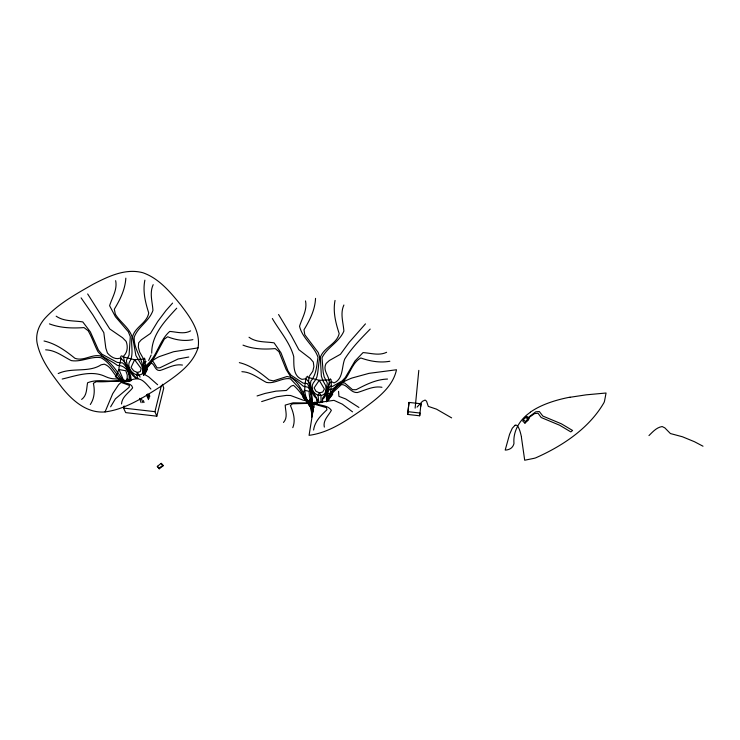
<?xml version="1.0" encoding="UTF-8"?>
<svg xmlns="http://www.w3.org/2000/svg" width="740" height="740" viewBox="0 0 740 740"><rect width="100%" height="100%" fill="white"/><g stroke="black" fill="none" stroke-linecap="round" stroke-linejoin="round"><path stroke-width="1.11" d="M326.507 400.664C326.155 394.855 327.617 389.203 329.152 383.653C330.364 376.503 322.011 370.981 326.109 363.46L329.328 360.537L340.446 354.275L349.215 342.296L365.468 323.87M322.566 402.394L322.603 399.304C327.459 395.66 326.83 388.87 329.171 383.671L331.474 381.664L334.027 382.922C343.369 379.056 341.584 367.012 344.701 359.113C351.685 347.93 361.037 338.495 370.194 329.087M321.058 402.246L320.957 395.724L319.403 392.857L316.008 391.275L314.102 387.889L319.273 380.295L330.012 379.842L330.401 378.778M322.307 402.403L322.511 398.268L325.85 393.412L327.311 382.932L324.203 376.91L323.158 372.072L322.02 357.772C327.015 347.375 339.299 342.167 343.887 331.076C343.268 322.4 339.965 313.418 343.897 305.019M198.043 347.883C200.827 331.492 190.06 317.127 180.68 304.834C170.256 292.05 159.054 278.443 142.996 272.773C125.55 267.982 108.234 276.446 93.064 284.289C76.026 294.058 58.349 303.705 44.927 318.348A35.927 29.212 -20 0 0 37.093 342.981C40.598 360.149 51.865 374.218 62.197 387.862C72.631 400.877 87.237 413.484 105.052 411.93C125.578 409.239 143.292 397.519 160.404 386.678C175.075 376.401 192.215 365.856 198.043 347.883L173.585 351.731L159.276 356.615A85.368 37 11.7 0 0 151.543 361.536L146.363 367.623L143.819 374.782M312.974 412.004L311.605 392.422L308.617 381.359L309.043 376.595L312.817 371.221L313.899 366.587L313.307 362.045L310.199 358.428L298.84 349.706L291.495 336.006L278.573 314.509M143.282 374.394C145.197 360.815 133.413 350.862 134.227 337.116C137.927 326.839 149.36 321.16 152.949 310.402C152.385 301.828 149.323 292.938 153.18 284.669M143.773 375.291C144.661 371.887 141.673 360.796 146.122 361.638M144.439 372.831L144.356 372.34L143.819 374.116L147.436 368.992L144.827 374.597L148.666 376.836L157.629 384.754M421.014 403.763L419.673 415.788L407.675 414.437L409.007 402.421L421.014 403.763L420.709 406.565M409.007 402.421L407.675 414.437M311.799 417.11C312.937 408.341 309.283 399.998 309.079 391.284L304.39 390.322C303.002 391.96 303.65 397.722 302.854 397.399M326.433 401.681L327.644 391.238L329.994 386.058L332.482 386.428L342.111 380.924L345.275 377.567L354.969 361.018L363.062 352.591C370.934 353.11 379.046 355.959 386.622 352.296M312.493 413.013C311.54 403.217 313.039 392.061 307.257 383.514L303.224 383.163L291.098 375.254L288.128 371.221L281.015 352.887L274.078 342.851C265.604 341.529 256.354 342.639 249.019 337.264M415.14 408.129L418.803 370.37M151.728 353.211C151.543 334.702 165.029 320.947 176.731 308.192M419.673 415.788L419.969 413.031L407.907 411.671M335.035 300.44C332.815 311.688 335.692 322.954 339.188 333.601C336.774 344.202 323.667 347.393 320.318 357.466L321.354 376.124L322.908 380.702L325.702 385.623L326.035 389.212L325.147 393.079C321.169 398.444 312.021 393.985 312.308 387.677C311.337 383.144 315.925 380.98 316.877 377.039C318.487 370.62 318.339 363.886 319.763 357.401L318.191 352.481L304.815 334.776L303.983 329.79C309.801 320.18 315.055 309.81 315.545 298.368M144.291 358.086L144.171 359.094L134.615 359.733L122.387 356.745L121.795 355.589M128.723 381.118C130.786 373.164 125.698 365.107 117.419 365.412C111.139 360.473 102.879 358.021 97.921 351.648C94.359 344.822 92.065 337.394 88.134 330.725L84.018 327.589C72.381 328.403 60.467 328.07 49.423 323.889M144.883 280.183C142.57 291.264 145.373 302.41 148.722 312.946C147.075 323.13 134.865 326.988 132.571 336.811L135.892 355.514L141.571 365.07L142.598 368.705L142.728 372.636L142.099 373.94C134.874 378.686 124.884 366.911 130.453 360.352C133.727 352.925 130.619 344.553 132.025 336.756C129.139 327.533 120.195 322.261 115.338 314.176L114.312 309.218C120.074 299.719 125.199 289.46 125.837 278.157M312.132 414.474L312.141 406.491L310.772 400.34L309.69 399.452L308.811 401.45L307.498 400.507C303.409 392.764 304.639 384.56 306.416 376.882M326.978 399.387L328.144 393.421L330.355 393.236L331.317 385.882L331.132 379.629M326.451 401.755L328.014 391.534L329.578 389.434C334.304 390.285 337.098 383.015 342.01 382.488C350.039 375.698 351.371 363.109 360.815 357.966C370.102 361.268 380.036 363.044 389.851 361.259M338.559 391.368L338.92 396.372L345.719 398.962L358.891 407.435M121.517 403.966C121.989 396.871 128.621 392.986 132.663 387.871C131.72 382.71 124.773 383.995 122.378 381.304C118.909 379.675 123.229 381.054 121.684 380.221C110.547 382.802 98.55 378.316 87.579 382.774C86.432 388.62 87.126 395.465 81.641 399.424M143.68 375.161L145.429 365.135L144.938 358.928M124.098 405.899L123.525 408.073L125.689 412.615L156.834 416.185L163.762 388.01L162.319 384.245M156.834 416.185L154.947 411.671L161.422 385.494M313.603 430.033C314.685 421.486 321.077 415.325 326.997 409.701L326.386 407.638L315.749 404.567L312.687 402.884L315 402.171L317.516 403.05M292.79 427.655C295.741 420.292 293.466 412.457 290.404 405.557L292.513 403.809L309.561 403.337L312.114 402.819L312.4 401.875L312.595 402.495L309.413 402.995L309.709 404.466L312.345 407.768M151.163 355.034L148.657 360.491M523.291 419.626L522.801 421.19L524.947 423.123L528.416 420.006L528.934 418.442L526.769 416.509L523.291 419.626L525.446 421.569L524.947 423.123M526.27 418.072L526.769 416.509M327.737 400.053L330.355 393.236L329.356 398.139L327.829 400.211M326.784 400.692C329.06 392.875 335.146 386.798 341.991 382.737A85.683 38.092 6.7 0 1 352.027 378.011L369.047 373.349L396.492 369.76C392.672 387.825 376.29 399.008 362.48 409.47C346.209 420.69 329.171 432.697 309.079 435.333L313.631 406.898A89.522 5.948 -86.9 0 1 314.889 403.309L316.766 402.273L319.939 402.838M143.662 374.274L146.955 368.067L150.942 363.275C154.715 363.155 154.54 371.073 159.979 370.509C167.351 368.279 174.455 363.701 182.447 365.07M143.662 374.579L145.956 368.899L151.46 361.777L153.18 361.601L157.074 367.882L159.905 367.78L178.072 359.002L188.774 357.032M105.052 411.93L112.721 393.643L118.502 384.856A88.421 22.505 -86 0 1 122.766 381.646L127.04 381.313M110.621 406.824L115.394 398.842L129.102 387.325L129.445 385.401L122.035 382.719L120.62 381.23L124.986 380.758L128.991 381.59M327.839 400.257C330.632 393.171 335.627 387.261 341.936 382.987L344.609 382.913L352.555 389.712L356.153 389.693C365.967 384.578 376.188 379.361 387.51 379.056M90.308 404.503C94.553 398.24 94.97 390.48 93.37 383.292L96.348 381.655C105.774 382.303 116.337 380.443 125.106 381.368M327.626 400.803L333.425 391.95L341.556 384.522C347.421 384.55 350.418 392.857 357.226 392.561C365.338 390.304 373.238 385.697 381.942 387.279M283.485 422.447C288.091 417.526 285.4 410.959 285.205 405.113L293.105 402.819L307.822 402.995L310.375 402.495L310.532 401.496L307.377 401.394L312.789 408.98M332.695 394.42L328.153 400.109M417.046 407.102L422.457 401.302L425.13 400.044L426.555 401.219L428.293 406.389L436.48 409.146L451.631 417.887M172.587 303.095L166.028 310.467L157.768 321.447L150.47 333.435L141.294 339.836L138.676 342.786L138.334 347.18L139.629 352.018L143.523 358.965L144.189 373.654M648.971 435.573C652.763 431.827 656.565 427.424 662.143 426.545L664.835 427.868L670.403 433.548L682.4 436.757L694.416 441.697L703 446.211M527.999 417.702L535.732 411.81L539.34 411.542L542.827 416.056L561.41 423.826L572.594 430.486L570.808 431.901L559.644 425.232L541.171 417.517L538.045 413.253L534.585 413.595L526.908 419.016M525.446 421.569L528.934 418.442M157.352 466.376L161.181 463.36L162.883 465.229L163.124 465.775L159.294 468.79L157.352 466.376L159.294 468.79M159.044 468.244L162.883 465.229M530.469 412.245C520.229 418.988 512.885 430.773 513.967 443.297A7.733 6.882 16.8 0 1 513.68 444.472L513.366 445.24A9.842 8.769 16.5 0 1 512.478 446.72L511.978 447.321A8.112 7.224 16.7 0 1 510.517 448.551L510.165 448.755A9.777 8.713 16.6 0 1 508.167 449.606L507.298 449.828A7.909 7.049 16.7 0 1 506.049 450.013L505.198 450.05L509.592 434.26L512.274 428.257L514.91 425.417M190.615 330.882C183.973 334.48 176.731 331.927 169.747 331.437C158.869 340.863 157.324 356.736 145.919 365.606C142.709 364.977 144.661 372.026 144.356 374.227M261.664 401.579L276.788 396.779L286.519 395.382L290.589 395.502L302.975 400.118L308.016 401.071L304.945 399.48L308.229 403.245L310.199 406.972L310.994 407.213L312.012 415.741M257.067 395.956L265.142 393.412L276.057 391.136L286.399 390.48L291.19 386.077L293.466 385.327C301.421 392.015 306.055 402.135 313.039 409.858M62.188 379.046C76.063 375.828 91.64 369.852 105.395 376.558C115.098 381.026 117.873 376.66 123.053 381.785M58.21 373.552C71.9 367.132 88.587 372.997 101.121 364.811L104.294 364.173C112.563 367.012 113.905 377.086 121.665 380.693M570.124 397.269L586.108 394.846L606.051 393.014L604.562 400.932A24.716 21.118 19.1 0 1 604.071 402.468C589.262 428.275 562.382 446.063 535.64 457.884A34.281 30.229 17.2 0 1 533.864 458.375L524.697 460.225L521.423 437.285M122.378 381.304L129.13 381.063M192.89 339.642C184.38 341.445 175.648 339.993 167.675 336.774L164.326 339.096L154.124 357.892L144.568 368.964L144.439 373.783M129.407 380.952L128.566 380.924C140.202 375.976 143.227 380.305 150.895 389.064M123.525 408.073L154.947 411.671M45.649 349.835C55.343 350.113 62.983 356.421 71.271 360.593C81.456 362.36 91.159 355.959 100.973 357.707C110.88 363.137 115.163 373.7 122.803 381.165M241.878 371.684C251.23 371.998 258.482 378.307 266.418 382.414C274.892 384.162 282.476 377.28 290.45 378.825L299.265 388.121L304.714 398.231L309.551 405.502L310.735 406.297L311.947 415.584M321.567 402.486L319.495 402.366L333.962 400.34L342.324 404.16L352.518 411.847M44.039 340.992C55.824 343.656 65.721 350.825 74.925 358.289C83.861 361.629 92.398 353.433 101.26 356.19C111.537 362.147 117.475 371.85 123.552 381.396M243.007 345.136C253.246 349.206 264.384 349.558 275.215 348.577L278.98 351.704L286.13 369.454L290.681 376.771L297.101 380.961L303.261 386.188L308.025 387.242C311.827 391.802 311.66 399.138 309.422 404.281C303.437 395.114 300.727 383.579 290.589 377.271L287 376.503L273.43 380.878L269.175 379.981C260.267 372.627 250.804 365.357 239.335 362.628M314.269 407.194L311.226 404.937L315.425 403.402L308.377 401.45L303.585 398.268M123.802 381.285L115.93 377.16M56.166 316.193C64.029 321.65 73.797 320.503 82.778 321.918L90.382 331.927L98.494 350.168L101.963 354.21L117.299 362.406L122.572 362.905C127.835 367.401 129.676 374.2 130.721 380.73M115.292 376.309L116.143 376.762L116.097 375.495L118.955 369.547C118.659 365.098 121.647 360.112 120.759 356.236M136.41 378.362C128.344 373.867 127.863 362.748 120.213 358.142C115.311 359.936 110.454 356.625 107.42 352.999L105.82 348.124L103.813 332.639L92.778 314.74L81.095 297.868M163.124 465.775L161.181 463.36M316.415 403.032L315.675 402.523L314.463 402.958C319.689 406.01 327.506 404.623 331.363 410.33C328.514 415.686 322.76 420.422 324.333 427.11M87.662 293.947L109.788 328.976L122.581 337.773L126.142 341.408C128.001 346.246 127.669 352.305 123.672 355.986C123.34 364.783 131.535 371.582 131.072 380.619M272.339 318.514C279.591 331.021 289.969 342.49 293.734 356.615C294.011 364.654 292.642 375.892 301.966 379.352L305.75 378.806C312.151 383.542 309.986 393.921 316.748 398.647L317.395 403.143M149.545 397.195L147.695 393.93M149.073 398.629L146.862 394.614M148.666 394.92L149.647 396.52M129.99 381.405L129.075 379.888L127.16 378.908L127.243 374.949L125.791 370.74L118.955 369.547L123.367 379.777L125.68 380.822L127.16 378.908L128.094 381.553M149.832 396.067L148.805 394.309M148.509 399.618L146.566 395.225M136.641 378.381L130.499 371.517L127.012 364.043L126.355 360.537L129.084 355.052L130.305 336.682L128.325 331.779L115.403 316.683L109.603 305.713C112.138 297.48 117.549 289.654 115.644 280.664M141.275 398.194L142.838 402.634M139.573 398.324L141.109 402.69M137.899 378.501L136.733 375.041L137.372 372.451L140.286 371.591L141.155 368.557L134.615 359.733L131.063 367.429L133.737 370.851L137.372 372.451L140.128 377.086M143.421 400.59L144.05 402.486M307.405 376.225L307.785 377.372L319.273 380.295L324.407 389.046L322.705 392.024L319.403 392.857L318.052 395.391L318.755 401.986M317.506 401.866C316.48 394.55 308.959 389.453 310.846 381.1C316.544 374.551 316.591 365.468 318.015 357.328C314.232 345.867 302.401 338.55 299.552 326.275C302.096 317.96 307.461 309.995 305.5 300.921M530.312 412.199A94.896 40.238 1.5 0 1 570.022 397.167M514.91 425.269A96.912 12.682 -88.2 0 1 521.46 437.035"/></g></svg>
